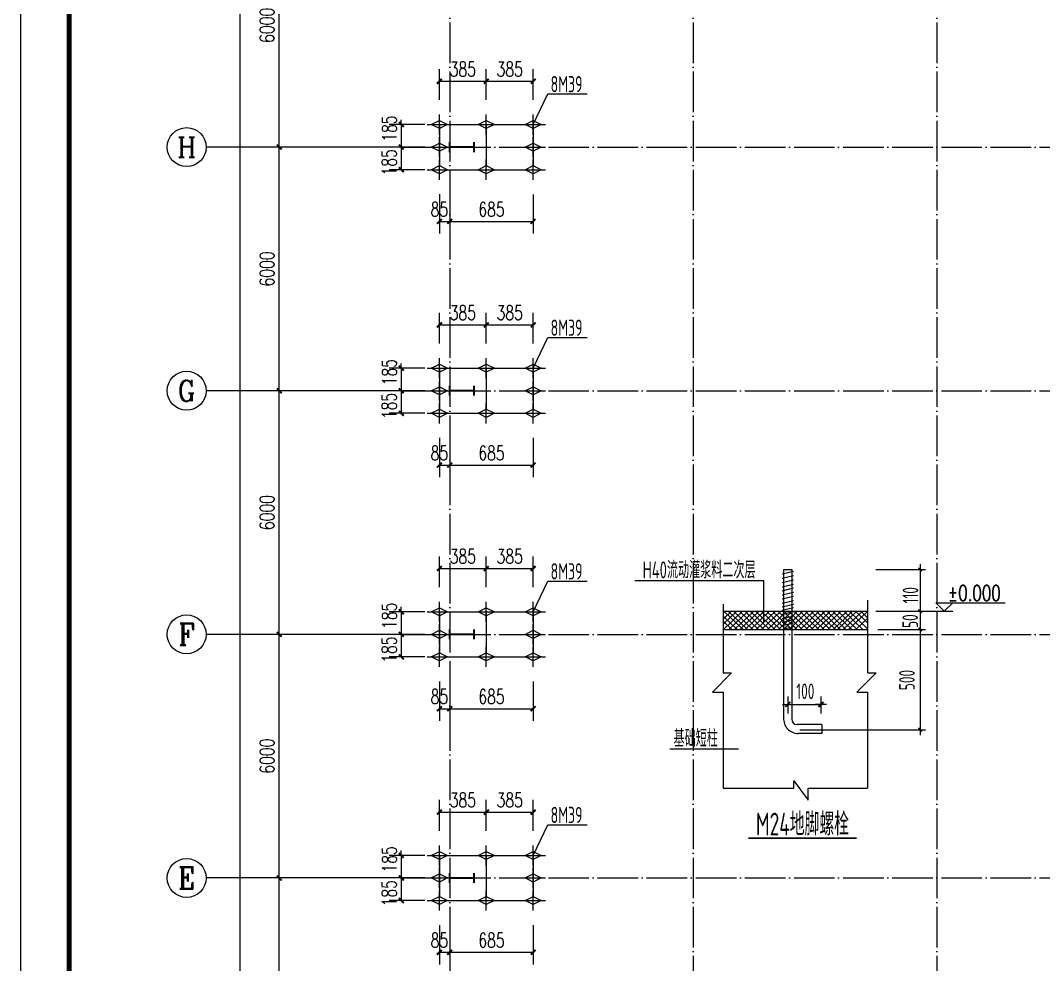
# Model space of a CAD drawing. Extents: x 14207793 to 14719554, y -1675802 to -1228715.
# Drawn here: x 14271205 to 14296405, y -1417182 to -1393930 of the extents above; entities that cross this region are included whole.
import ezdxf
from ezdxf.enums import TextEntityAlignment as Align

# ---------------------------------------------------------------- set-up
doc = ezdxf.new("R2010")
doc.units = 0
doc.header["$LTSCALE"] = 500
doc.header["$MEASUREMENT"] = 0
doc.linetypes.add('CONTINOUS', pattern=[0])
doc.linetypes.add('DOTE', pattern=[2.42, 2, -0.2, 0.02, -0.2])
doc.layers.get('0').update_dxf_attribs({"linetype": 'CONTINUOUS'})
doc.layers.get('DEFPOINTS').update_dxf_attribs({"color": 140, "linetype": 'CONTINUOUS'})
for name, color, linetype in [('08', 3, 'CONTINUOUS'), ('AXIS', 3, 'CONTINUOUS'), ('AXIS_TEXT', 7, 'CONTINUOUS'), ('BOLT', 2, 'CONTINUOUS'), ('DIM', 3, 'CONTINUOUS'), ('DIM_SYMB', 3, 'CONTINUOUS'), ('DOTE', 8, 'DOTE'), ('PUB_TEXT', 6, 'CONTINUOUS'), ('PUB_TITLE', 4, 'CONTINUOUS')]:
    doc.layers.add(name, color=color, linetype=linetype)
doc.styles.add('_TCH_AXIS', font='COMPLEX', dxfattribs={"bigfont": 'GBCBIG'})
doc.styles.add('_TCH_DIM', font='SIMPLEX', dxfattribs={"bigfont": 'GBCBIG'})
doc.styles.add('_TCH_DIM_T3', font='SIMPLEX', dxfattribs={"width": 0.705882, "bigfont": 'GBCBIG'})
doc.styles.add('COMPLEX', font='COMPLEX')
doc.styles.add('TSSD_REIN', font='Tssdeng.shx', dxfattribs={"width": 0.65, "bigfont": 'hztxt.shx'})
doc.dimstyles.new('_TCH_ARCH&&120', dxfattribs={"dimtxt": 357, "dimasz": 120, "dimexe": 300, "dimexo": 360, "dimgap": 120, "dimtad": 1, "dimdec": 0, "dimzin": 0, "dimdsep": 46, "dimtxsty": '_TCH_DIM_T3', "dimblk": 'ARCHTICK', "dimcen": 0.09, "dimclrt": 7, "dimazin": 2, "dimtfac": 1, "dimtdec": 0, "dimtix": 1, "dimtmove": 2, "dimatfit": 3, "dimfxl": 0, "dimtolj": 1, "dimtzin": 0, "dimarcsym": 0})

# ---------------------------------------------------------------- blocks, each defined once
blk = doc.blocks.new('_ArchTick')
at = {"color": 0, "linetype": 'ByBlock', "const_width": 0.4}
blk.add_lwpolyline([(-0.5, -0.5), (0.5, 0.5)], dxfattribs=at)
blk = doc.blocks.new('*D154')
at = {"layer": 'AXIS', "color": 0, "lineweight": -2}
for p, q in [((14280218.5228, -1415050), (14277278.5228, -1415050)), ((14277578.5228, -1421050), (14277578.5228, -1415050)), ((14280218.5228, -1421050), (14277278.5228, -1421050))]:
    blk.add_line(p, q, dxfattribs=at)
at = {"layer": 'DEFPOINTS', "color": 0}
for p in [(14277578.5228, -1415050), (14280578.5228, -1415050), (14280578.5228, -1421050)]:
    blk.add_point(p, dxfattribs=at)
at = {"layer": 'AXIS', "color": 0, "lineweight": -2, "xscale": 120, "yscale": 120, "zscale": 120}
for p, rotation in [((14277578.5228, -1415050), 90), ((14277578.5228, -1421050), 270)]:
    blk.add_blockref('_ArchTick', p, dxfattribs=dict(at, rotation=rotation))
at = {"layer": 'AXIS', "color": 7, "insert": (14277280.0228, -1418050), "char_height": 357, "attachment_point": 5, "rotation": 90, "style": '_TCH_DIM_T3'}
blk.add_mtext('\\A1;6000', dxfattribs=at)
blk = doc.blocks.new('*D155')
at = {"layer": 'AXIS', "color": 0, "lineweight": -2}
for p, q in [((14280218.5228, -1409050), (14277278.5228, -1409050)), ((14277578.5228, -1415050), (14277578.5228, -1409050)), ((14280218.5228, -1415050), (14277278.5228, -1415050))]:
    blk.add_line(p, q, dxfattribs=at)
at = {"layer": 'DEFPOINTS', "color": 0}
for p in [(14277578.5228, -1409050), (14280578.5228, -1409050), (14280578.5228, -1415050)]:
    blk.add_point(p, dxfattribs=at)
at = {"layer": 'AXIS', "color": 0, "lineweight": -2, "xscale": 120, "yscale": 120, "zscale": 120}
for p, rotation in [((14277578.5228, -1409050), 90), ((14277578.5228, -1415050), 270)]:
    blk.add_blockref('_ArchTick', p, dxfattribs=dict(at, rotation=rotation))
at = {"layer": 'AXIS', "color": 7, "insert": (14277280.0228, -1412050), "char_height": 357, "attachment_point": 5, "rotation": 90, "style": '_TCH_DIM_T3'}
blk.add_mtext('\\A1;6000', dxfattribs=at)
blk = doc.blocks.new('*D156')
at = {"layer": 'AXIS', "color": 0, "lineweight": -2}
for p, q in [((14280218.5228, -1403050), (14277278.5228, -1403050)), ((14277578.5228, -1409050), (14277578.5228, -1403050)), ((14280218.5228, -1409050), (14277278.5228, -1409050))]:
    blk.add_line(p, q, dxfattribs=at)
at = {"layer": 'DEFPOINTS', "color": 0}
for p in [(14277578.5228, -1403050), (14280578.5228, -1403050), (14280578.5228, -1409050)]:
    blk.add_point(p, dxfattribs=at)
at = {"layer": 'AXIS', "color": 0, "lineweight": -2, "xscale": 120, "yscale": 120, "zscale": 120}
for p, rotation in [((14277578.5228, -1403050), 90), ((14277578.5228, -1409050), 270)]:
    blk.add_blockref('_ArchTick', p, dxfattribs=dict(at, rotation=rotation))
at = {"layer": 'AXIS', "color": 7, "insert": (14277280.0228, -1406050), "char_height": 357, "attachment_point": 5, "rotation": 90, "style": '_TCH_DIM_T3'}
blk.add_mtext('\\A1;6000', dxfattribs=at)
blk = doc.blocks.new('*D157')
at = {"layer": 'AXIS', "color": 0, "lineweight": -2}
for p, q in [((14280218.5228, -1397050), (14277278.5228, -1397050)), ((14277578.5228, -1403050), (14277578.5228, -1397050)), ((14280218.5228, -1403050), (14277278.5228, -1403050))]:
    blk.add_line(p, q, dxfattribs=at)
at = {"layer": 'DEFPOINTS', "color": 0}
for p in [(14277578.5228, -1397050), (14280578.5228, -1397050), (14280578.5228, -1403050)]:
    blk.add_point(p, dxfattribs=at)
at = {"layer": 'AXIS', "color": 0, "lineweight": -2, "xscale": 120, "yscale": 120, "zscale": 120}
for p, rotation in [((14277578.5228, -1397050), 90), ((14277578.5228, -1403050), 270)]:
    blk.add_blockref('_ArchTick', p, dxfattribs=dict(at, rotation=rotation))
at = {"layer": 'AXIS', "color": 7, "insert": (14277280.0228, -1400050), "char_height": 357, "attachment_point": 5, "rotation": 90, "style": '_TCH_DIM_T3'}
blk.add_mtext('\\A1;6000', dxfattribs=at)
blk = doc.blocks.new('*D158')
at = {"layer": 'AXIS', "color": 0, "lineweight": -2}
for p, q in [((14280218.5228, -1391050), (14277278.5228, -1391050)), ((14277578.5228, -1397050), (14277578.5228, -1391050)), ((14280218.5228, -1397050), (14277278.5228, -1397050))]:
    blk.add_line(p, q, dxfattribs=at)
at = {"layer": 'DEFPOINTS', "color": 0}
for p in [(14277578.5228, -1391050), (14280578.5228, -1391050), (14280578.5228, -1397050)]:
    blk.add_point(p, dxfattribs=at)
at = {"layer": 'AXIS', "color": 0, "lineweight": -2, "xscale": 120, "yscale": 120, "zscale": 120}
for p, rotation in [((14277578.5228, -1391050), 90), ((14277578.5228, -1397050), 270)]:
    blk.add_blockref('_ArchTick', p, dxfattribs=dict(at, rotation=rotation))
at = {"layer": 'AXIS', "color": 7, "insert": (14277280.0228, -1394050), "char_height": 357, "attachment_point": 5, "rotation": 90, "style": '_TCH_DIM_T3'}
blk.add_mtext('\\A1;6000', dxfattribs=at)
blk = doc.blocks.new('*D169')
at = {"layer": 'AXIS', "color": 0, "lineweight": -2}
for p, q in [((14280218.5228, -1331050), (14276318.5228, -1331050)), ((14276618.5228, -1441450), (14276618.5228, -1331050)), ((14280218.5228, -1441450), (14276318.5228, -1441450))]:
    blk.add_line(p, q, dxfattribs=at)
at = {"layer": 'DEFPOINTS', "color": 0}
for p in [(14276618.5228, -1331050), (14280578.5228, -1331050), (14280578.5228, -1441450)]:
    blk.add_point(p, dxfattribs=at)
at = {"layer": 'AXIS', "color": 0, "lineweight": -2, "xscale": 120, "yscale": 120, "zscale": 120}
for p, rotation in [((14276618.5228, -1331050), 90), ((14276618.5228, -1441450), 270)]:
    blk.add_blockref('_ArchTick', p, dxfattribs=dict(at, rotation=rotation))
at = {"layer": 'AXIS', "color": 7, "insert": (14276320.0228, -1386250), "char_height": 357, "attachment_point": 5, "rotation": 90, "style": '_TCH_DIM_T3'}
blk.add_mtext('\\A1;110400', dxfattribs=at)
blk = doc.blocks.new('_AXISO')
blk.add_circle((0, 0), 0.5)
at = {"layer": 'AXIS_TEXT', "style": 'COMPLEX', "width": 1.041667}
blk.add_attdef('A', text='', height=0.56, dxfattribs=at).set_placement((-0.25, -0.28), (0.25, -0.28), align=Align.FIT)
blk = doc.blocks.new('_DIMX')
blk.add_line((-150, 0), (150, 0))
at = {"const_width": 50}
blk.add_lwpolyline([(-70, -70), (70, 70)], dxfattribs=at)
blk = doc.blocks.new('A$C3FC647B0')
at = {"color": 6, "const_width": 50}
for points in [[(0, 125), (0, -125)], [(0, 0), (600, 0)], [(600, 125), (600, -125)]]:
    blk.add_lwpolyline(points, dxfattribs=at)
blk = doc.blocks.new('A$C373D4424')
at = {"layer": 'BOLT'}
for p, q in [((-300, 0), (300, 0)), ((0, -248), (0, 248))]:
    blk.add_line(p, q, dxfattribs=at)
blk.add_lwpolyline([(0, -100), (-200, 0), (0, 100), (200, 0)], close=True, dxfattribs=at)
blk = doc.blocks.new('*D1296')
at = {"layer": 'AXIS', "color": 0, "lineweight": -2}
for p, q in [((14281164, -1396495), (14280286, -1396495)), ((14280586, -1396495), (14280586, -1396375)), ((14280586, -1396495), (14280586, -1397050)), ((14281164, -1397050), (14280286, -1397050)), ((14280586, -1397050), (14280586, -1397170))]:
    blk.add_line(p, q, dxfattribs=at)
at = {"layer": 'DEFPOINTS', "color": 0}
for p in [(14281524, -1396495), (14280586, -1397050), (14281524, -1397050)]:
    blk.add_point(p, dxfattribs=at)
at = {"layer": 'AXIS', "color": 0, "lineweight": -2, "xscale": 120, "yscale": 120, "zscale": 120}
for p, rotation in [((14280586, -1396495), 270), ((14280586, -1397050), 90)]:
    blk.add_blockref('_ArchTick', p, dxfattribs=dict(at, rotation=rotation))
at = {"layer": 'AXIS', "color": 7, "insert": (14280290, -1396593), "char_height": 357, "attachment_point": 5, "rotation": 90, "style": '_TCH_DIM_T3'}
blk.add_mtext('\\A1;185', dxfattribs=at)
blk = doc.blocks.new('*D1297')
at = {"layer": 'AXIS', "color": 0, "lineweight": -2}
for p, q in [((14281164, -1397050), (14280286, -1397050)), ((14280586, -1397050), (14280586, -1397605)), ((14281164, -1397605), (14280286, -1397605))]:
    blk.add_line(p, q, dxfattribs=at)
at = {"layer": 'DEFPOINTS', "color": 0}
for p in [(14281524, -1397050), (14280586, -1397605), (14281524, -1397605)]:
    blk.add_point(p, dxfattribs=at)
at = {"layer": 'AXIS', "color": 0, "lineweight": -2, "xscale": 120, "yscale": 120, "zscale": 120}
for p, rotation in [((14280586, -1397050), 90), ((14280586, -1397605), 270)]:
    blk.add_blockref('_ArchTick', p, dxfattribs=dict(at, rotation=rotation))
at = {"layer": 'AXIS', "color": 7, "insert": (14280287, -1397425), "char_height": 357, "attachment_point": 5, "rotation": 90, "style": '_TCH_DIM_T3'}
blk.add_mtext('\\A1;185', dxfattribs=at)
blk = doc.blocks.new('*D1298')
at = {"layer": 'AXIS', "color": 0, "lineweight": -2}
for p, q in [((14281524, -1398212), (14281524, -1399180)), ((14281779, -1398212), (14281779, -1399180)), ((14281524, -1398880), (14281779, -1398880))]:
    blk.add_line(p, q, dxfattribs=at)
at = {"layer": 'DEFPOINTS', "color": 0}
for p in [(14281524, -1397852), (14281779, -1397852), (14281779, -1398880)]:
    blk.add_point(p, dxfattribs=at)
at = {"layer": 'AXIS', "color": 0, "lineweight": -2, "xscale": 120, "yscale": 120, "zscale": 120, "rotation": 180}
blk.add_blockref('_ArchTick', (14281524, -1398880), dxfattribs=at)
at = {"layer": 'AXIS', "color": 0, "lineweight": -2, "xscale": 120, "yscale": 120, "zscale": 120}
blk.add_blockref('_ArchTick', (14281779, -1398880), dxfattribs=at)
at = {"layer": 'AXIS', "color": 7, "insert": (14281524, -1398582), "char_height": 357, "attachment_point": 5, "style": '_TCH_DIM_T3'}
blk.add_mtext('\\A1;85', dxfattribs=at)
blk = doc.blocks.new('*D1299')
at = {"layer": 'AXIS', "color": 0, "lineweight": -2}
for p, q in [((14281779, -1398213), (14281779, -1399180)), ((14283834, -1398213), (14283834, -1399180)), ((14281779, -1398880), (14283834, -1398880))]:
    blk.add_line(p, q, dxfattribs=at)
at = {"layer": 'DEFPOINTS', "color": 0}
for p in [(14281779, -1397853), (14283834, -1397853), (14283834, -1398880)]:
    blk.add_point(p, dxfattribs=at)
at = {"layer": 'AXIS', "color": 0, "lineweight": -2, "xscale": 120, "yscale": 120, "zscale": 120, "rotation": 180}
blk.add_blockref('_ArchTick', (14281779, -1398880), dxfattribs=at)
at = {"layer": 'AXIS', "color": 0, "lineweight": -2, "xscale": 120, "yscale": 120, "zscale": 120}
blk.add_blockref('_ArchTick', (14283834, -1398880), dxfattribs=at)
at = {"layer": 'AXIS', "color": 7, "insert": (14282806, -1398582), "char_height": 357, "attachment_point": 5, "style": '_TCH_DIM_T3'}
blk.add_mtext('\\A1;685', dxfattribs=at)
blk = doc.blocks.new('*D1300')
at = {"layer": 'AXIS', "color": 0, "lineweight": -2}
for p, q in [((14281524, -1395888), (14281524, -1395128)), ((14282679, -1395888), (14282679, -1395128)), ((14281524, -1395428), (14282679, -1395428))]:
    blk.add_line(p, q, dxfattribs=at)
at = {"layer": 'DEFPOINTS', "color": 0}
for p in [(14282679, -1395428), (14281524, -1396248), (14282679, -1396248)]:
    blk.add_point(p, dxfattribs=at)
at = {"layer": 'AXIS', "color": 0, "lineweight": -2, "xscale": 120, "yscale": 120, "zscale": 120, "rotation": 180}
blk.add_blockref('_ArchTick', (14281524, -1395428), dxfattribs=at)
at = {"layer": 'AXIS', "color": 0, "lineweight": -2, "xscale": 120, "yscale": 120, "zscale": 120}
blk.add_blockref('_ArchTick', (14282679, -1395428), dxfattribs=at)
at = {"layer": 'AXIS', "color": 7, "insert": (14282101, -1395129), "char_height": 357, "attachment_point": 5, "style": '_TCH_DIM_T3'}
blk.add_mtext('\\A1;385', dxfattribs=at)
blk = doc.blocks.new('*D1301')
at = {"layer": 'AXIS', "color": 0, "lineweight": -2}
for p, q in [((14282679, -1395888), (14282679, -1395128)), ((14283834, -1395888), (14283834, -1395128)), ((14282679, -1395428), (14283834, -1395428))]:
    blk.add_line(p, q, dxfattribs=at)
at = {"layer": 'DEFPOINTS', "color": 0}
for p in [(14283834, -1395428), (14282679, -1396248), (14283834, -1396248)]:
    blk.add_point(p, dxfattribs=at)
at = {"layer": 'AXIS', "color": 0, "lineweight": -2, "xscale": 120, "yscale": 120, "zscale": 120, "rotation": 180}
blk.add_blockref('_ArchTick', (14282679, -1395428), dxfattribs=at)
at = {"layer": 'AXIS', "color": 0, "lineweight": -2, "xscale": 120, "yscale": 120, "zscale": 120}
blk.add_blockref('_ArchTick', (14283834, -1395428), dxfattribs=at)
at = {"layer": 'AXIS', "color": 7, "insert": (14283256, -1395129), "char_height": 357, "attachment_point": 5, "style": '_TCH_DIM_T3'}
blk.add_mtext('\\A1;385', dxfattribs=at)
blk = doc.blocks.new('*D1302')
at = {"layer": 'AXIS', "color": 0, "lineweight": -2}
for p, q in [((14280586, -1402495), (14280586, -1402375)), ((14281164, -1402495), (14280286, -1402495)), ((14280586, -1402495), (14280586, -1403050)), ((14281164, -1403050), (14280286, -1403050)), ((14280586, -1403050), (14280586, -1403170))]:
    blk.add_line(p, q, dxfattribs=at)
at = {"layer": 'DEFPOINTS', "color": 0}
for p in [(14281524, -1402495), (14280586, -1403050), (14281524, -1403050)]:
    blk.add_point(p, dxfattribs=at)
at = {"layer": 'AXIS', "color": 0, "lineweight": -2, "xscale": 120, "yscale": 120, "zscale": 120}
for p, rotation in [((14280586, -1402495), 270), ((14280586, -1403050), 90)]:
    blk.add_blockref('_ArchTick', p, dxfattribs=dict(at, rotation=rotation))
at = {"layer": 'AXIS', "color": 7, "insert": (14280290, -1402593), "char_height": 357, "attachment_point": 5, "rotation": 90, "style": '_TCH_DIM_T3'}
blk.add_mtext('\\A1;185', dxfattribs=at)
blk = doc.blocks.new('*D1303')
at = {"layer": 'AXIS', "color": 0, "lineweight": -2}
for p, q in [((14281164, -1403050), (14280286, -1403050)), ((14280586, -1403050), (14280586, -1403605)), ((14281164, -1403605), (14280286, -1403605))]:
    blk.add_line(p, q, dxfattribs=at)
at = {"layer": 'DEFPOINTS', "color": 0}
for p in [(14281524, -1403050), (14280586, -1403605), (14281524, -1403605)]:
    blk.add_point(p, dxfattribs=at)
at = {"layer": 'AXIS', "color": 0, "lineweight": -2, "xscale": 120, "yscale": 120, "zscale": 120}
for p, rotation in [((14280586, -1403050), 90), ((14280586, -1403605), 270)]:
    blk.add_blockref('_ArchTick', p, dxfattribs=dict(at, rotation=rotation))
at = {"layer": 'AXIS', "color": 7, "insert": (14280287, -1403425), "char_height": 357, "attachment_point": 5, "rotation": 90, "style": '_TCH_DIM_T3'}
blk.add_mtext('\\A1;185', dxfattribs=at)
blk = doc.blocks.new('*D1304')
at = {"layer": 'AXIS', "color": 0, "lineweight": -2}
for p, q in [((14281524, -1404212), (14281524, -1405180)), ((14281779, -1404212), (14281779, -1405180)), ((14281524, -1404880), (14281779, -1404880))]:
    blk.add_line(p, q, dxfattribs=at)
at = {"layer": 'DEFPOINTS', "color": 0}
for p in [(14281524, -1403852), (14281779, -1403852), (14281779, -1404880)]:
    blk.add_point(p, dxfattribs=at)
at = {"layer": 'AXIS', "color": 0, "lineweight": -2, "xscale": 120, "yscale": 120, "zscale": 120, "rotation": 180}
blk.add_blockref('_ArchTick', (14281524, -1404880), dxfattribs=at)
at = {"layer": 'AXIS', "color": 0, "lineweight": -2, "xscale": 120, "yscale": 120, "zscale": 120}
blk.add_blockref('_ArchTick', (14281779, -1404880), dxfattribs=at)
at = {"layer": 'AXIS', "color": 7, "insert": (14281524, -1404582), "char_height": 357, "attachment_point": 5, "style": '_TCH_DIM_T3'}
blk.add_mtext('\\A1;85', dxfattribs=at)
blk = doc.blocks.new('*D1305')
at = {"layer": 'AXIS', "color": 0, "lineweight": -2}
for p, q in [((14281779, -1404213), (14281779, -1405180)), ((14283834, -1404213), (14283834, -1405180)), ((14281779, -1404880), (14283834, -1404880))]:
    blk.add_line(p, q, dxfattribs=at)
at = {"layer": 'DEFPOINTS', "color": 0}
for p in [(14281779, -1403853), (14283834, -1403853), (14283834, -1404880)]:
    blk.add_point(p, dxfattribs=at)
at = {"layer": 'AXIS', "color": 0, "lineweight": -2, "xscale": 120, "yscale": 120, "zscale": 120, "rotation": 180}
blk.add_blockref('_ArchTick', (14281779, -1404880), dxfattribs=at)
at = {"layer": 'AXIS', "color": 0, "lineweight": -2, "xscale": 120, "yscale": 120, "zscale": 120}
blk.add_blockref('_ArchTick', (14283834, -1404880), dxfattribs=at)
at = {"layer": 'AXIS', "color": 7, "insert": (14282806, -1404582), "char_height": 357, "attachment_point": 5, "style": '_TCH_DIM_T3'}
blk.add_mtext('\\A1;685', dxfattribs=at)
blk = doc.blocks.new('*D1306')
at = {"layer": 'AXIS', "color": 0, "lineweight": -2}
for p, q in [((14281524, -1401888), (14281524, -1401128)), ((14282679, -1401888), (14282679, -1401128)), ((14281524, -1401428), (14282679, -1401428))]:
    blk.add_line(p, q, dxfattribs=at)
at = {"layer": 'DEFPOINTS', "color": 0}
for p in [(14282679, -1401428), (14281524, -1402248), (14282679, -1402248)]:
    blk.add_point(p, dxfattribs=at)
at = {"layer": 'AXIS', "color": 0, "lineweight": -2, "xscale": 120, "yscale": 120, "zscale": 120, "rotation": 180}
blk.add_blockref('_ArchTick', (14281524, -1401428), dxfattribs=at)
at = {"layer": 'AXIS', "color": 0, "lineweight": -2, "xscale": 120, "yscale": 120, "zscale": 120}
blk.add_blockref('_ArchTick', (14282679, -1401428), dxfattribs=at)
at = {"layer": 'AXIS', "color": 7, "insert": (14282101, -1401129), "char_height": 357, "attachment_point": 5, "style": '_TCH_DIM_T3'}
blk.add_mtext('\\A1;385', dxfattribs=at)
blk = doc.blocks.new('*D1307')
at = {"layer": 'AXIS', "color": 0, "lineweight": -2}
for p, q in [((14282679, -1401888), (14282679, -1401128)), ((14283834, -1401888), (14283834, -1401128)), ((14282679, -1401428), (14283834, -1401428))]:
    blk.add_line(p, q, dxfattribs=at)
at = {"layer": 'DEFPOINTS', "color": 0}
for p in [(14283834, -1401428), (14282679, -1402248), (14283834, -1402248)]:
    blk.add_point(p, dxfattribs=at)
at = {"layer": 'AXIS', "color": 0, "lineweight": -2, "xscale": 120, "yscale": 120, "zscale": 120, "rotation": 180}
blk.add_blockref('_ArchTick', (14282679, -1401428), dxfattribs=at)
at = {"layer": 'AXIS', "color": 0, "lineweight": -2, "xscale": 120, "yscale": 120, "zscale": 120}
blk.add_blockref('_ArchTick', (14283834, -1401428), dxfattribs=at)
at = {"layer": 'AXIS', "color": 7, "insert": (14283256, -1401129), "char_height": 357, "attachment_point": 5, "style": '_TCH_DIM_T3'}
blk.add_mtext('\\A1;385', dxfattribs=at)
blk = doc.blocks.new('*D1308')
at = {"layer": 'AXIS', "color": 0, "lineweight": -2}
for p, q in [((14280586, -1408495), (14280586, -1408375)), ((14281164, -1408495), (14280286, -1408495)), ((14280586, -1408495), (14280586, -1409050)), ((14281164, -1409050), (14280286, -1409050)), ((14280586, -1409050), (14280586, -1409170))]:
    blk.add_line(p, q, dxfattribs=at)
at = {"layer": 'DEFPOINTS', "color": 0}
for p in [(14281524, -1408495), (14280586, -1409050), (14281524, -1409050)]:
    blk.add_point(p, dxfattribs=at)
at = {"layer": 'AXIS', "color": 0, "lineweight": -2, "xscale": 120, "yscale": 120, "zscale": 120}
for p, rotation in [((14280586, -1408495), 270), ((14280586, -1409050), 90)]:
    blk.add_blockref('_ArchTick', p, dxfattribs=dict(at, rotation=rotation))
at = {"layer": 'AXIS', "color": 7, "insert": (14280290, -1408593), "char_height": 357, "attachment_point": 5, "rotation": 90, "style": '_TCH_DIM_T3'}
blk.add_mtext('\\A1;185', dxfattribs=at)
blk = doc.blocks.new('*D1309')
at = {"layer": 'AXIS', "color": 0, "lineweight": -2}
for p, q in [((14281164, -1409050), (14280286, -1409050)), ((14280586, -1409050), (14280586, -1409605)), ((14281164, -1409605), (14280286, -1409605))]:
    blk.add_line(p, q, dxfattribs=at)
at = {"layer": 'DEFPOINTS', "color": 0}
for p in [(14281524, -1409050), (14280586, -1409605), (14281524, -1409605)]:
    blk.add_point(p, dxfattribs=at)
at = {"layer": 'AXIS', "color": 0, "lineweight": -2, "xscale": 120, "yscale": 120, "zscale": 120}
for p, rotation in [((14280586, -1409050), 90), ((14280586, -1409605), 270)]:
    blk.add_blockref('_ArchTick', p, dxfattribs=dict(at, rotation=rotation))
at = {"layer": 'AXIS', "color": 7, "insert": (14280287, -1409425), "char_height": 357, "attachment_point": 5, "rotation": 90, "style": '_TCH_DIM_T3'}
blk.add_mtext('\\A1;185', dxfattribs=at)
blk = doc.blocks.new('*D1310')
at = {"layer": 'AXIS', "color": 0, "lineweight": -2}
for p, q in [((14281524, -1410212), (14281524, -1411180)), ((14281779, -1410212), (14281779, -1411180)), ((14281524, -1410880), (14281779, -1410880))]:
    blk.add_line(p, q, dxfattribs=at)
at = {"layer": 'DEFPOINTS', "color": 0}
for p in [(14281524, -1409852), (14281779, -1409852), (14281779, -1410880)]:
    blk.add_point(p, dxfattribs=at)
at = {"layer": 'AXIS', "color": 0, "lineweight": -2, "xscale": 120, "yscale": 120, "zscale": 120, "rotation": 180}
blk.add_blockref('_ArchTick', (14281524, -1410880), dxfattribs=at)
at = {"layer": 'AXIS', "color": 0, "lineweight": -2, "xscale": 120, "yscale": 120, "zscale": 120}
blk.add_blockref('_ArchTick', (14281779, -1410880), dxfattribs=at)
at = {"layer": 'AXIS', "color": 7, "insert": (14281524, -1410582), "char_height": 357, "attachment_point": 5, "style": '_TCH_DIM_T3'}
blk.add_mtext('\\A1;85', dxfattribs=at)
blk = doc.blocks.new('*D1311')
at = {"layer": 'AXIS', "color": 0, "lineweight": -2}
for p, q in [((14281779, -1410213), (14281779, -1411180)), ((14283834, -1410213), (14283834, -1411180)), ((14281779, -1410880), (14283834, -1410880))]:
    blk.add_line(p, q, dxfattribs=at)
at = {"layer": 'DEFPOINTS', "color": 0}
for p in [(14281779, -1409853), (14283834, -1409853), (14283834, -1410880)]:
    blk.add_point(p, dxfattribs=at)
at = {"layer": 'AXIS', "color": 0, "lineweight": -2, "xscale": 120, "yscale": 120, "zscale": 120, "rotation": 180}
blk.add_blockref('_ArchTick', (14281779, -1410880), dxfattribs=at)
at = {"layer": 'AXIS', "color": 0, "lineweight": -2, "xscale": 120, "yscale": 120, "zscale": 120}
blk.add_blockref('_ArchTick', (14283834, -1410880), dxfattribs=at)
at = {"layer": 'AXIS', "color": 7, "insert": (14282806, -1410582), "char_height": 357, "attachment_point": 5, "style": '_TCH_DIM_T3'}
blk.add_mtext('\\A1;685', dxfattribs=at)
blk = doc.blocks.new('*D1312')
at = {"layer": 'AXIS', "color": 0, "lineweight": -2}
for p, q in [((14281524, -1407888), (14281524, -1407128)), ((14282679, -1407888), (14282679, -1407128)), ((14281524, -1407428), (14282679, -1407428))]:
    blk.add_line(p, q, dxfattribs=at)
at = {"layer": 'DEFPOINTS', "color": 0}
for p in [(14282679, -1407428), (14281524, -1408248), (14282679, -1408248)]:
    blk.add_point(p, dxfattribs=at)
at = {"layer": 'AXIS', "color": 0, "lineweight": -2, "xscale": 120, "yscale": 120, "zscale": 120, "rotation": 180}
blk.add_blockref('_ArchTick', (14281524, -1407428), dxfattribs=at)
at = {"layer": 'AXIS', "color": 0, "lineweight": -2, "xscale": 120, "yscale": 120, "zscale": 120}
blk.add_blockref('_ArchTick', (14282679, -1407428), dxfattribs=at)
at = {"layer": 'AXIS', "color": 7, "insert": (14282101, -1407129), "char_height": 357, "attachment_point": 5, "style": '_TCH_DIM_T3'}
blk.add_mtext('\\A1;385', dxfattribs=at)
blk = doc.blocks.new('*D1313')
at = {"layer": 'AXIS', "color": 0, "lineweight": -2}
for p, q in [((14282679, -1407888), (14282679, -1407128)), ((14283834, -1407888), (14283834, -1407128)), ((14282679, -1407428), (14283834, -1407428))]:
    blk.add_line(p, q, dxfattribs=at)
at = {"layer": 'DEFPOINTS', "color": 0}
for p in [(14283834, -1407428), (14282679, -1408248), (14283834, -1408248)]:
    blk.add_point(p, dxfattribs=at)
at = {"layer": 'AXIS', "color": 0, "lineweight": -2, "xscale": 120, "yscale": 120, "zscale": 120, "rotation": 180}
blk.add_blockref('_ArchTick', (14282679, -1407428), dxfattribs=at)
at = {"layer": 'AXIS', "color": 0, "lineweight": -2, "xscale": 120, "yscale": 120, "zscale": 120}
blk.add_blockref('_ArchTick', (14283834, -1407428), dxfattribs=at)
at = {"layer": 'AXIS', "color": 7, "insert": (14283256, -1407129), "char_height": 357, "attachment_point": 5, "style": '_TCH_DIM_T3'}
blk.add_mtext('\\A1;385', dxfattribs=at)
blk = doc.blocks.new('*D1314')
at = {"layer": 'AXIS', "color": 0, "lineweight": -2}
for p, q in [((14280586, -1414495), (14280586, -1414375)), ((14281164, -1414495), (14280286, -1414495)), ((14280586, -1414495), (14280586, -1415050)), ((14281164, -1415050), (14280286, -1415050)), ((14280586, -1415050), (14280586, -1415170))]:
    blk.add_line(p, q, dxfattribs=at)
at = {"layer": 'DEFPOINTS', "color": 0}
for p in [(14281524, -1414495), (14280586, -1415050), (14281524, -1415050)]:
    blk.add_point(p, dxfattribs=at)
at = {"layer": 'AXIS', "color": 0, "lineweight": -2, "xscale": 120, "yscale": 120, "zscale": 120}
for p, rotation in [((14280586, -1414495), 270), ((14280586, -1415050), 90)]:
    blk.add_blockref('_ArchTick', p, dxfattribs=dict(at, rotation=rotation))
at = {"layer": 'AXIS', "color": 7, "insert": (14280290, -1414593), "char_height": 357, "attachment_point": 5, "rotation": 90, "style": '_TCH_DIM_T3'}
blk.add_mtext('\\A1;185', dxfattribs=at)
blk = doc.blocks.new('*D1315')
at = {"layer": 'AXIS', "color": 0, "lineweight": -2}
for p, q in [((14281164, -1415050), (14280286, -1415050)), ((14280586, -1415050), (14280586, -1415605)), ((14281164, -1415605), (14280286, -1415605))]:
    blk.add_line(p, q, dxfattribs=at)
at = {"layer": 'DEFPOINTS', "color": 0}
for p in [(14281524, -1415050), (14280586, -1415605), (14281524, -1415605)]:
    blk.add_point(p, dxfattribs=at)
at = {"layer": 'AXIS', "color": 0, "lineweight": -2, "xscale": 120, "yscale": 120, "zscale": 120}
for p, rotation in [((14280586, -1415050), 90), ((14280586, -1415605), 270)]:
    blk.add_blockref('_ArchTick', p, dxfattribs=dict(at, rotation=rotation))
at = {"layer": 'AXIS', "color": 7, "insert": (14280287, -1415425), "char_height": 357, "attachment_point": 5, "rotation": 90, "style": '_TCH_DIM_T3'}
blk.add_mtext('\\A1;185', dxfattribs=at)
blk = doc.blocks.new('*D1316')
at = {"layer": 'AXIS', "color": 0, "lineweight": -2}
for p, q in [((14281524, -1416212), (14281524, -1417180)), ((14281779, -1416212), (14281779, -1417180)), ((14281524, -1416880), (14281779, -1416880))]:
    blk.add_line(p, q, dxfattribs=at)
at = {"layer": 'DEFPOINTS', "color": 0}
for p in [(14281524, -1415852), (14281779, -1415852), (14281779, -1416880)]:
    blk.add_point(p, dxfattribs=at)
at = {"layer": 'AXIS', "color": 0, "lineweight": -2, "xscale": 120, "yscale": 120, "zscale": 120, "rotation": 180}
blk.add_blockref('_ArchTick', (14281524, -1416880), dxfattribs=at)
at = {"layer": 'AXIS', "color": 0, "lineweight": -2, "xscale": 120, "yscale": 120, "zscale": 120}
blk.add_blockref('_ArchTick', (14281779, -1416880), dxfattribs=at)
at = {"layer": 'AXIS', "color": 7, "insert": (14281524, -1416582), "char_height": 357, "attachment_point": 5, "style": '_TCH_DIM_T3'}
blk.add_mtext('\\A1;85', dxfattribs=at)
blk = doc.blocks.new('*D1317')
at = {"layer": 'AXIS', "color": 0, "lineweight": -2}
for p, q in [((14281779, -1416213), (14281779, -1417180)), ((14283834, -1416213), (14283834, -1417180)), ((14281779, -1416880), (14283834, -1416880))]:
    blk.add_line(p, q, dxfattribs=at)
at = {"layer": 'DEFPOINTS', "color": 0}
for p in [(14281779, -1415853), (14283834, -1415853), (14283834, -1416880)]:
    blk.add_point(p, dxfattribs=at)
at = {"layer": 'AXIS', "color": 0, "lineweight": -2, "xscale": 120, "yscale": 120, "zscale": 120, "rotation": 180}
blk.add_blockref('_ArchTick', (14281779, -1416880), dxfattribs=at)
at = {"layer": 'AXIS', "color": 0, "lineweight": -2, "xscale": 120, "yscale": 120, "zscale": 120}
blk.add_blockref('_ArchTick', (14283834, -1416880), dxfattribs=at)
at = {"layer": 'AXIS', "color": 7, "insert": (14282806, -1416582), "char_height": 357, "attachment_point": 5, "style": '_TCH_DIM_T3'}
blk.add_mtext('\\A1;685', dxfattribs=at)
blk = doc.blocks.new('*D1318')
at = {"layer": 'AXIS', "color": 0, "lineweight": -2}
for p, q in [((14281524, -1413888), (14281524, -1413128)), ((14282679, -1413888), (14282679, -1413128)), ((14281524, -1413428), (14282679, -1413428))]:
    blk.add_line(p, q, dxfattribs=at)
at = {"layer": 'DEFPOINTS', "color": 0}
for p in [(14282679, -1413428), (14281524, -1414248), (14282679, -1414248)]:
    blk.add_point(p, dxfattribs=at)
at = {"layer": 'AXIS', "color": 0, "lineweight": -2, "xscale": 120, "yscale": 120, "zscale": 120, "rotation": 180}
blk.add_blockref('_ArchTick', (14281524, -1413428), dxfattribs=at)
at = {"layer": 'AXIS', "color": 0, "lineweight": -2, "xscale": 120, "yscale": 120, "zscale": 120}
blk.add_blockref('_ArchTick', (14282679, -1413428), dxfattribs=at)
at = {"layer": 'AXIS', "color": 7, "insert": (14282101, -1413129), "char_height": 357, "attachment_point": 5, "style": '_TCH_DIM_T3'}
blk.add_mtext('\\A1;385', dxfattribs=at)
blk = doc.blocks.new('*D1319')
at = {"layer": 'AXIS', "color": 0, "lineweight": -2}
for p, q in [((14282679, -1413888), (14282679, -1413128)), ((14283834, -1413888), (14283834, -1413128)), ((14282679, -1413428), (14283834, -1413428))]:
    blk.add_line(p, q, dxfattribs=at)
at = {"layer": 'DEFPOINTS', "color": 0}
for p in [(14283834, -1413428), (14282679, -1414248), (14283834, -1414248)]:
    blk.add_point(p, dxfattribs=at)
at = {"layer": 'AXIS', "color": 0, "lineweight": -2, "xscale": 120, "yscale": 120, "zscale": 120, "rotation": 180}
blk.add_blockref('_ArchTick', (14282679, -1413428), dxfattribs=at)
at = {"layer": 'AXIS', "color": 0, "lineweight": -2, "xscale": 120, "yscale": 120, "zscale": 120}
blk.add_blockref('_ArchTick', (14283834, -1413428), dxfattribs=at)
at = {"layer": 'AXIS', "color": 7, "insert": (14283256, -1413129), "char_height": 357, "attachment_point": 5, "style": '_TCH_DIM_T3'}
blk.add_mtext('\\A1;385', dxfattribs=at)

msp = doc.modelspace()

# ---------------------------------------------------------------- linework, layer by layer
at = {"color": 4}
for p, q in [((14289970.88, -1407560.01), (14290247.32, -1407493.02)), ((14289970.88, -1407664.68), (14290247.32, -1407597.69)), ((14290002.95, -1407454.13), (14290002.95, -1411106.04)), ((14290002.95, -1407454.13), (14290203.42, -1407454.13)), ((14290203.42, -1407454.13), (14290203.42, -1411138.65)), ((14289515.2, -1407731.43), (14286341.01, -1407731.43)), ((14289515.2, -1408766.51), (14289515.2, -1407731.43)), ((14289970.88, -1407773.54), (14290247.32, -1407706.55)), ((14289970.88, -1407878.21), (14290247.32, -1407811.22)), ((14289970.88, -1407974.51), (14290247.32, -1407907.52)), ((14289970.88, -1408079.18), (14290247.32, -1408012.19)), ((14289970.88, -1408175.47), (14290247.32, -1408108.48)), ((14288512.9, -1408307.44), (14288512.9, -1410000.08)), ((14289970.88, -1408280.14), (14290247.32, -1408213.15)), ((14289970.88, -1408371.91), (14290247.32, -1408304.92)), ((14289970.88, -1408455.99), (14290247.32, -1408389)), ((14292069.38, -1408209.52), (14292069.38, -1410000.08)), ((14288512.9, -1408481.1), (14292069.38, -1408481.1)), ((14289970.88, -1408552.29), (14290247.32, -1408485.3)), ((14289970.88, -1408656.96), (14290247.32, -1408589.97)), ((14288512.9, -1408928.73), (14292069.38, -1408928.73)), ((14289970.88, -1408748.72), (14290247.32, -1408681.73)), ((14289970.88, -1408832.8), (14290247.32, -1408765.81)), ((14289975.2, -1408922.4), (14290251.64, -1408855.41)), ((14288722.81, -1410000.08), (14288247, -1410475.69)), ((14288512.9, -1410000.08), (14288722.81, -1410000.08)), ((14292279.3, -1410000.08), (14291803.48, -1410475.69)), ((14292069.38, -1410000.08), (14292279.3, -1410000.08)), ((14288247, -1410475.69), (14288512.9, -1410475.69)), ((14288512.9, -1410475.69), (14288512.9, -1412839.79)), ((14291803.48, -1410475.69), (14292069.38, -1410475.69)), ((14292069.38, -1410475.69), (14292069.38, -1412839.79)), ((14290945.79, -1411268.3), (14290333.07, -1411268.3)), ((14290945.79, -1411268.3), (14290945.79, -1411490.82)), ((14290945.79, -1411490.82), (14290362.56, -1411490.82)), ((14288891.67, -1411877.23), (14287198.62, -1411877.23)), ((14290253.84, -1412657.93), (14290603.71, -1413133.55)), ((14290253.84, -1412839.79), (14290253.84, -1412657.93)), ((14288512.9, -1412839.79), (14290253.84, -1412839.79)), ((14290603.71, -1413133.55), (14290603.71, -1412839.79)), ((14290603.71, -1412839.79), (14292069.38, -1412839.79))]:
    msp.add_line(p, q, dxfattribs=at)
at = {"linetype": 'CONTINOUS'}
for p, q in [((14288512.9, -1408799.41), (14288850.06, -1408481.1)), ((14288512.9, -1408675.16), (14288718.44, -1408481.1)), ((14288860.38, -1408928.73), (14288512.9, -1408600.67)), ((14288519.82, -1408928.73), (14288993.95, -1408481.1)), ((14289004.27, -1408928.73), (14288530.14, -1408481.1)), ((14289111.32, -1408928.73), (14288637.18, -1408481.1)), ((14288651.43, -1408928.73), (14289125.57, -1408481.1)), ((14289242.93, -1408928.73), (14288768.79, -1408481.1)), ((14288795.33, -1408928.73), (14289269.46, -1408481.1)), ((14289386.83, -1408928.73), (14288912.69, -1408481.1)), ((14288926.94, -1408928.73), (14289401.07, -1408481.1)), ((14289518.44, -1408928.73), (14289044.3, -1408481.1)), ((14289053.29, -1408928.73), (14289527.42, -1408481.1)), ((14289651.81, -1408928.73), (14289177.67, -1408481.1)), ((14289184.9, -1408928.73), (14289659.04, -1408481.1)), ((14289783.42, -1408928.73), (14289309.28, -1408481.1)), ((14289328.8, -1408928.73), (14289802.93, -1408481.1)), ((14289927.31, -1408928.73), (14289453.18, -1408481.1)), ((14289460.41, -1408928.73), (14289934.55, -1408481.1)), ((14290058.93, -1408928.73), (14289584.79, -1408481.1)), ((14289604.31, -1408928.73), (14290078.44, -1408481.1)), ((14290202.83, -1408928.73), (14289728.69, -1408481.1)), ((14289735.92, -1408928.73), (14290210.06, -1408481.1)), ((14290334.44, -1408928.73), (14289860.3, -1408481.1)), ((14289872.8, -1408928.73), (14290346.93, -1408481.1)), ((14290460.79, -1408928.73), (14289986.65, -1408481.1)), ((14289999.15, -1408928.73), (14290473.28, -1408481.1)), ((14290597.66, -1408928.73), (14290123.53, -1408481.1)), ((14290130.76, -1408928.73), (14290604.89, -1408481.1)), ((14290729.28, -1408928.73), (14290255.14, -1408481.1)), ((14290274.66, -1408928.73), (14290748.79, -1408481.1)), ((14290873.17, -1408928.73), (14290399.04, -1408481.1)), ((14290406.27, -1408928.73), (14290880.4, -1408481.1)), ((14291004.79, -1408928.73), (14290530.65, -1408481.1)), ((14290550.16, -1408928.73), (14291024.3, -1408481.1)), ((14291148.68, -1408928.73), (14290674.55, -1408481.1)), ((14290681.78, -1408928.73), (14291155.91, -1408481.1)), ((14291280.3, -1408928.73), (14290806.16, -1408481.1)), ((14290815.14, -1408928.73), (14291289.28, -1408481.1)), ((14291406.64, -1408928.73), (14290932.51, -1408481.1)), ((14290946.76, -1408928.73), (14291420.89, -1408481.1)), ((14291538.26, -1408928.73), (14291064.12, -1408481.1)), ((14291090.65, -1408928.73), (14291564.79, -1408481.1)), ((14291682.15, -1408928.73), (14291208.02, -1408481.1)), ((14291222.27, -1408928.73), (14291696.4, -1408481.1)), ((14291329.31, -1408928.73), (14291803.45, -1408481.1)), ((14291813.77, -1408928.73), (14291339.63, -1408481.1)), ((14291473.21, -1408928.73), (14291947.34, -1408481.1)), ((14291957.66, -1408928.73), (14291483.53, -1408481.1)), ((14291604.82, -1408928.73), (14292078.96, -1408481.1)), ((14292069.38, -1408909.95), (14291615.14, -1408481.1)), ((14292069.38, -1408763.81), (14291769.93, -1408481.1)), ((14291785.04, -1408928.73), (14292078.96, -1408651.24)), ((14292069.38, -1408639.55), (14291901.55, -1408481.1)), ((14288728.76, -1408928.73), (14288512.9, -1408724.93)), ((14288548.55, -1408928.73), (14288512.9, -1408895.08))]:
    msp.add_line(p, q, dxfattribs=at)
at = {"color": 0, "linetype": 'ByBlock'}
for p, q in [((14290107.62, -1410580.88), (14290107.62, -1410997.3)), ((14290923.29, -1410580.88), (14290923.29, -1410997.3)), ((14290106.73, -1410776.8), (14290105.85, -1410776.8)), ((14290107.62, -1410776.8), (14290923.29, -1410776.8)), ((14290924.17, -1410776.8), (14290925.06, -1410776.8))]:
    msp.add_line(p, q, dxfattribs=at)
at = {"color": 4}
for centre, radius, start, end in [((14290361.52, -1411131.36), 359.46, 175.959945, 270.165779), ((14290333.07, -1411138.65), 129.65, 180, 270)]:
    msp.add_arc(centre, radius, start, end, dxfattribs=at)
at = {"layer": 'AXIS'}
for p, q in [((14280578.52, -1397050), (14275778.52, -1397050)), ((14280578.52, -1403050), (14275778.52, -1403050)), ((14293365.51, -1407321.83), (14293365.51, -1408613.4)), ((14292271.77, -1407454.13), (14293497.81, -1407454.13)), ((14293365.51, -1408348.8), (14293365.51, -1408928.73)), ((14293748.98, -1408271.1), (14295456.05, -1408271.1)), ((14293958.98, -1408481.1), (14293748.98, -1408271.1)), ((14293958.98, -1408481.1), (14294168.98, -1408271.1)), ((14292271.77, -1408481.1), (14293504.7, -1408481.1)), ((14292959.51, -1408481.1), (14294168.98, -1408481.1)), ((14292322.26, -1408928.73), (14293497.81, -1408928.73)), ((14293365.51, -1408796.43), (14293365.51, -1411529.67)), ((14280578.52, -1409050), (14275778.52, -1409050)), ((14290404.87, -1411397.37), (14293497.81, -1411397.37)), ((14280578.52, -1415050), (14275778.52, -1415050))]:
    msp.add_line(p, q, dxfattribs=at)
for p in [(14293365.51, -1408481.1), (14293365.51, -1408928.73), (14293365.51, -1411397.37)]:
    msp.add_point(p, dxfattribs=at)
at = {"layer": 'DEFPOINTS', "color": 0, "linetype": 'ByBlock'}
for p in [(14290209.93, -1410316.28), (14290923.29, -1410776.8)]:
    msp.add_point(p, dxfattribs=at)
at = {"layer": 'DIM'}
for points in [[(14283833.52, -1396495), (14284194.26, -1395738.38), (14284194.26, -1395738.38), (14285160.06, -1395738.38)], [(14283833.52, -1402495), (14284194.26, -1401738.38), (14284194.26, -1401738.38), (14285160.06, -1401738.38)], [(14283833.52, -1408495), (14284194.26, -1407738.38), (14284194.26, -1407738.38), (14285160.06, -1407738.38)], [(14283833.52, -1414495), (14284194.26, -1413738.38), (14284194.26, -1413738.38), (14285160.06, -1413738.38)]]:
    msp.add_lwpolyline(points, dxfattribs=at)
at = {"layer": 'DIM_SYMB', "const_width": 42}
msp.add_lwpolyline([(14289134.83, -1414070.94), (14291804.51, -1414070.94)], dxfattribs=at)
at = {"layer": 'DOTE'}
for p, q in [((14281778.52, -1329850), (14281778.52, -1442650)), ((14287778.52, -1329850), (14287778.52, -1442650)), ((14293778.52, -1329850), (14293778.52, -1442650)), ((14281523.52, -1396495), (14281523.52, -1397605)), ((14281523.52, -1396495), (14283833.52, -1396495)), ((14282678.52, -1396495), (14282678.52, -1397605)), ((14283833.52, -1396495), (14283833.52, -1397605)), ((14280578.52, -1397050), (14312978.52, -1397050)), ((14281523.52, -1397605), (14283833.52, -1397605)), ((14281523.52, -1402495), (14281523.52, -1403605)), ((14281523.52, -1402495), (14283833.52, -1402495)), ((14282678.52, -1402495), (14282678.52, -1403605)), ((14283833.52, -1402495), (14283833.52, -1403605)), ((14280578.52, -1403050), (14312978.52, -1403050)), ((14281523.52, -1403605), (14283833.52, -1403605)), ((14281523.52, -1408495), (14281523.52, -1409605)), ((14281523.52, -1408495), (14283833.52, -1408495)), ((14282678.52, -1408495), (14282678.52, -1409605)), ((14283833.52, -1408495), (14283833.52, -1409605)), ((14280578.52, -1409050), (14312978.52, -1409050)), ((14281523.52, -1409605), (14283833.52, -1409605)), ((14281523.52, -1414495), (14281523.52, -1415605)), ((14281523.52, -1414495), (14283833.52, -1414495)), ((14282678.52, -1414495), (14282678.52, -1415605)), ((14283833.52, -1414495), (14283833.52, -1415605)), ((14280578.52, -1415050), (14312978.52, -1415050)), ((14281523.52, -1415605), (14283833.52, -1415605))]:
    msp.add_line(p, q, dxfattribs=at)
at = {"layer": 'PUB_TITLE'}
msp.add_lwpolyline([(14321605, -1463372.5), (14321605, -1320692.5), (14271205, -1320692.5), (14271205, -1463372.5)], close=True, dxfattribs=at)
at = {"layer": 'PUB_TITLE', "const_width": 120}
msp.add_lwpolyline([(14320405, -1462172.5), (14320405, -1323692.5), (14272405, -1323692.5), (14272405, -1462172.5)], close=True, dxfattribs=at)

# ---------------------------------------------------------------- block references
at = {"color": 6}
for name, p in [('A$C373D4424', (14281523.52, -1396495)), ('A$C373D4424', (14282678.52, -1396495)), ('A$C373D4424', (14283833.52, -1396495)), ('A$C373D4424', (14281523.52, -1397050)), ('A$C373D4424', (14283833.52, -1397050)), ('A$C3FC647B0', (14281778.52, -1397050)), ('A$C373D4424', (14281523.52, -1397605)), ('A$C373D4424', (14282678.52, -1397605)), ('A$C373D4424', (14283833.52, -1397605)), ('A$C373D4424', (14281523.52, -1402495)), ('A$C373D4424', (14282678.52, -1402495)), ('A$C373D4424', (14283833.52, -1402495)), ('A$C373D4424', (14281523.52, -1403050)), ('A$C373D4424', (14283833.52, -1403050)), ('A$C3FC647B0', (14281778.52, -1403050)), ('A$C373D4424', (14281523.52, -1403605)), ('A$C373D4424', (14282678.52, -1403605)), ('A$C373D4424', (14283833.52, -1403605)), ('A$C373D4424', (14281523.52, -1408495)), ('A$C373D4424', (14282678.52, -1408495)), ('A$C373D4424', (14283833.52, -1408495)), ('A$C373D4424', (14281523.52, -1409050)), ('A$C3FC647B0', (14281778.52, -1409050)), ('A$C373D4424', (14283833.52, -1409050)), ('A$C373D4424', (14281523.52, -1409605)), ('A$C373D4424', (14282678.52, -1409605)), ('A$C373D4424', (14283833.52, -1409605)), ('A$C373D4424', (14281523.52, -1414495)), ('A$C373D4424', (14282678.52, -1414495)), ('A$C373D4424', (14283833.52, -1414495)), ('A$C373D4424', (14281523.52, -1415050)), ('A$C3FC647B0', (14281778.52, -1415050)), ('A$C373D4424', (14283833.52, -1415050)), ('A$C373D4424', (14281523.52, -1415605)), ('A$C373D4424', (14282678.52, -1415605)), ('A$C373D4424', (14283833.52, -1415605))]:
    msp.add_blockref(name, p, dxfattribs=at)
at = {"color": 0, "linetype": 'ByBlock', "xscale": 0.8819999985396861, "yscale": 0.8819999998435377, "zscale": 0.8819999999999997}
msp.add_blockref('_DIMX', (14290107.62, -1410776.8), dxfattribs=at)
at = {"color": 0, "linetype": 'ByBlock', "xscale": 0.8819999985396861, "yscale": 0.8819999998435377, "zscale": 0.8819999999999997, "rotation": 180}
msp.add_blockref('_DIMX', (14290923.29, -1410776.8), dxfattribs=at)
at = {"layer": 'AXIS'}
ref = msp.add_blockref('_AXISO', (14275298.52, -1397050), dxfattribs=dict(at, xscale=960, yscale=960, zscale=960))
ref.add_attrib('A', 'H', dxfattribs={"layer": 'AXIS_TEXT', "height": 486.62, "style": '_TCH_AXIS'}).set_placement((14275066.8, -1397293.31), (14275530.25, -1397293.31), align=Align.FIT)
ref = msp.add_blockref('_AXISO', (14275298.52, -1403050), dxfattribs=dict(at, xscale=960, yscale=960, zscale=960))
ref.add_attrib('A', 'G', dxfattribs={"layer": 'AXIS_TEXT', "height": 510.22, "style": '_TCH_AXIS'}).set_placement((14275079.86, -1403305.11), (14275517.19, -1403305.11), align=Align.FIT)
at = {"layer": 'AXIS', "xscale": 88.19999999999999, "yscale": 88.19999999999999, "zscale": 88.19999999999997}
for p, rotation in [((14293365.51, -1407454.13), 90), ((14293365.51, -1408481.1), 270), ((14293365.51, -1408481.1), 90), ((14293365.51, -1408928.73), 270), ((14293365.51, -1408928.73), 90), ((14293365.51, -1411397.37), 270)]:
    msp.add_blockref('_ArchTick', p, dxfattribs=dict(at, rotation=rotation))
at = {"layer": 'AXIS'}
ref = msp.add_blockref('_AXISO', (14275298.52, -1409050), dxfattribs=dict(at, xscale=960, yscale=960, zscale=960))
ref.add_attrib('A', 'F', dxfattribs={"layer": 'AXIS_TEXT', "height": 534.53, "style": '_TCH_AXIS'}).set_placement((14275094.89, -1409317.27), (14275502.15, -1409317.27), align=Align.FIT)
ref = msp.add_blockref('_AXISO', (14275298.52, -1415050), dxfattribs=dict(at, xscale=960, yscale=960, zscale=960))
ref.add_attrib('A', 'E', dxfattribs={"layer": 'AXIS_TEXT', "height": 534.53, "style": '_TCH_AXIS'}).set_placement((14275094.89, -1415317.27), (14275502.15, -1415317.27), align=Align.FIT)

# ---------------------------------------------------------------- texts
at = {"color": 0, "linetype": 'ByBlock', "style": 'TSSD_REIN', "width": 0.65}
for s, p in [('H40流动灌浆料二次层', (14286529.07, -1407672.16)), ('基础短柱', (14287291.8, -1411819.09))]:
    msp.add_text(s, height=420, dxfattribs=at).set_placement(p)
at = {"layer": '08', "color": 7, "style": 'TSSD_REIN', "width": 0.65}
msp.add_text('M24地脚螺栓', height=560, dxfattribs=at).set_placement((14289320, -1414002.61))
at = {"layer": 'AXIS', "style": 'TSSD_REIN', "width": 0.65}
for s, p in [('110', (14293321.41, -1408287.34)), ('50', (14293313.38, -1408892.34)), ('500', (14293233.21, -1410425.01))]:
    msp.add_text(s, height=385, rotation=90, dxfattribs=at).set_placement(p)
msp.add_text('100', height=385, dxfattribs=at).set_placement((14290314.61, -1410644.5))
at = {"layer": 'DIM', "style": 'TSSD_REIN', "width": 0.65}
for p in [(14284656.69, -1395697.7), (14284656.69, -1401697.7), (14284656.69, -1407697.7), (14284656.69, -1413697.7)]:
    msp.add_text('8M39', height=400, dxfattribs=at).set_placement(p, align=Align.CENTER)
at = {"layer": 'PUB_TEXT', "style": '_TCH_DIM', "width": 0.705882}
msp.add_text('%%P0.000', height=385, dxfattribs=at).set_placement((14294046.49, -1408225.6))

# ---------------------------------------------------------------- dimensions: what is measured, and where the dimension line sits
at = {"layer": 'AXIS'}
for p1, p2, distance, picture, middle in [((14280578.52, -1441450), (14280578.52, -1331050), 3960, '*D169', (14276320.02, -1386250)), ((14280578.52, -1397050), (14280578.52, -1391050), 3000, '*D158', (14277280.02, -1394050)), ((14280578.52, -1403050), (14280578.52, -1397050), 3000, '*D157', (14277280.02, -1400050)), ((14280578.52, -1409050), (14280578.52, -1403050), 3000, '*D156', (14277280.02, -1406050)), ((14280578.52, -1415050), (14280578.52, -1409050), 3000, '*D155', (14277280.02, -1412050)), ((14280578.52, -1421050), (14280578.52, -1415050), 3000, '*D154', (14277280.02, -1418050))]:
    dim = msp.add_aligned_dim(p1=p1, p2=p2, distance=distance, dimstyle='_TCH_ARCH&&120', dxfattribs=at)
    dim.commit()
    dim.dimension.update_dxf_attribs({"geometry": picture, "text_midpoint": middle})
for base, p1, p2, text, picture, middle in [((14282678.52, -1395427.71), (14281523.52, -1396247.5), (14282678.52, -1396247.5), '385', '*D1300', (14282101.02, -1395129.21)), ((14283833.52, -1395427.71), (14282678.52, -1396247.5), (14283833.52, -1396247.5), '385', '*D1301', (14283256.02, -1395129.21)), ((14283833.52, -1398880.29), (14281778.52, -1397852.5), (14283833.52, -1397852.5), '685', '*D1299', (14282806.02, -1398581.79)), ((14282678.52, -1401427.71), (14281523.52, -1402247.5), (14282678.52, -1402247.5), '385', '*D1306', (14282101.02, -1401129.21)), ((14283833.52, -1401427.71), (14282678.52, -1402247.5), (14283833.52, -1402247.5), '385', '*D1307', (14283256.02, -1401129.21)), ((14283833.52, -1404880.29), (14281778.52, -1403852.5), (14283833.52, -1403852.5), '685', '*D1305', (14282806.02, -1404581.79)), ((14282678.52, -1407427.71), (14281523.52, -1408247.5), (14282678.52, -1408247.5), '385', '*D1312', (14282101.02, -1407129.21)), ((14283833.52, -1407427.71), (14282678.52, -1408247.5), (14283833.52, -1408247.5), '385', '*D1313', (14283256.02, -1407129.21)), ((14283833.52, -1410880.29), (14281778.52, -1409852.5), (14283833.52, -1409852.5), '685', '*D1311', (14282806.02, -1410581.79)), ((14282678.52, -1413427.71), (14281523.52, -1414247.5), (14282678.52, -1414247.5), '385', '*D1318', (14282101.02, -1413129.21)), ((14283833.52, -1413427.71), (14282678.52, -1414247.5), (14283833.52, -1414247.5), '385', '*D1319', (14283256.02, -1413129.21)), ((14283833.52, -1416880.29), (14281778.52, -1415852.5), (14283833.52, -1415852.5), '685', '*D1317', (14282806.02, -1416581.79))]:
    dim = msp.add_linear_dim(base=base, p1=p1, p2=p2, text=text, dimstyle='_TCH_ARCH&&120', dxfattribs=at)
    dim.commit()
    dim.dimension.update_dxf_attribs({"geometry": picture, "text_midpoint": middle})
for base, p1, p2, picture, middle in [((14280585.51, -1397050), (14281523.52, -1396495), (14281523.52, -1397050), '*D1296', (14280290.14, -1396593.09)), ((14280585.51, -1397605), (14281523.52, -1397050), (14281523.52, -1397605), '*D1297', (14280287.01, -1397425.23)), ((14280585.51, -1403050), (14281523.52, -1402495), (14281523.52, -1403050), '*D1302', (14280290.14, -1402593.09)), ((14280585.51, -1403605), (14281523.52, -1403050), (14281523.52, -1403605), '*D1303', (14280287.01, -1403425.23)), ((14280585.51, -1409050), (14281523.52, -1408495), (14281523.52, -1409050), '*D1308', (14280290.14, -1408593.09)), ((14280585.51, -1409605), (14281523.52, -1409050), (14281523.52, -1409605), '*D1309', (14280287.01, -1409425.23)), ((14280585.51, -1415050), (14281523.52, -1414495), (14281523.52, -1415050), '*D1314', (14280290.14, -1414593.09)), ((14280585.51, -1415605), (14281523.52, -1415050), (14281523.52, -1415605), '*D1315', (14280287.01, -1415425.23))]:
    dim = msp.add_linear_dim(base=base, p1=p1, p2=p2, angle=90, text='185', dimstyle='_TCH_ARCH&&120', dxfattribs=at)
    dim.commit()
    dim.dimension.update_dxf_attribs({"geometry": picture, "text_midpoint": middle, "dimtype": 160})
for base, p1, p2, picture, middle in [((14281778.52, -1398880.29), (14281523.52, -1397852.5), (14281778.52, -1397852.5), '*D1298', (14281523.52, -1398581.79)), ((14281778.52, -1404880.29), (14281523.52, -1403852.5), (14281778.52, -1403852.5), '*D1304', (14281523.52, -1404581.79)), ((14281778.52, -1410880.29), (14281523.52, -1409852.5), (14281778.52, -1409852.5), '*D1310', (14281523.52, -1410581.79)), ((14281778.52, -1416880.29), (14281523.52, -1415852.5), (14281778.52, -1415852.5), '*D1316', (14281523.52, -1416581.79))]:
    dim = msp.add_linear_dim(base=base, p1=p1, p2=p2, text='85', dimstyle='_TCH_ARCH&&120', dxfattribs=at)
    dim.commit()
    dim.dimension.update_dxf_attribs({"geometry": picture, "text_midpoint": middle, "dimtype": 160})

doc.saveas('drawing.dxf')
